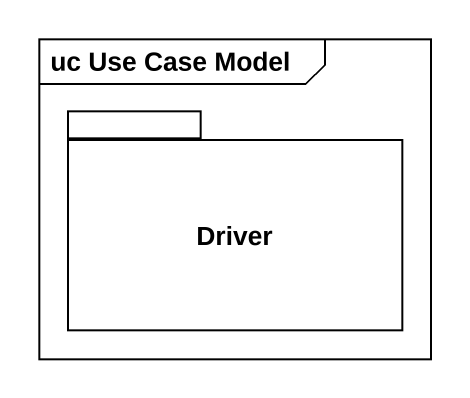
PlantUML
@startuml
mainframe uc Use Case Model
package Driver {
}
@enduml
